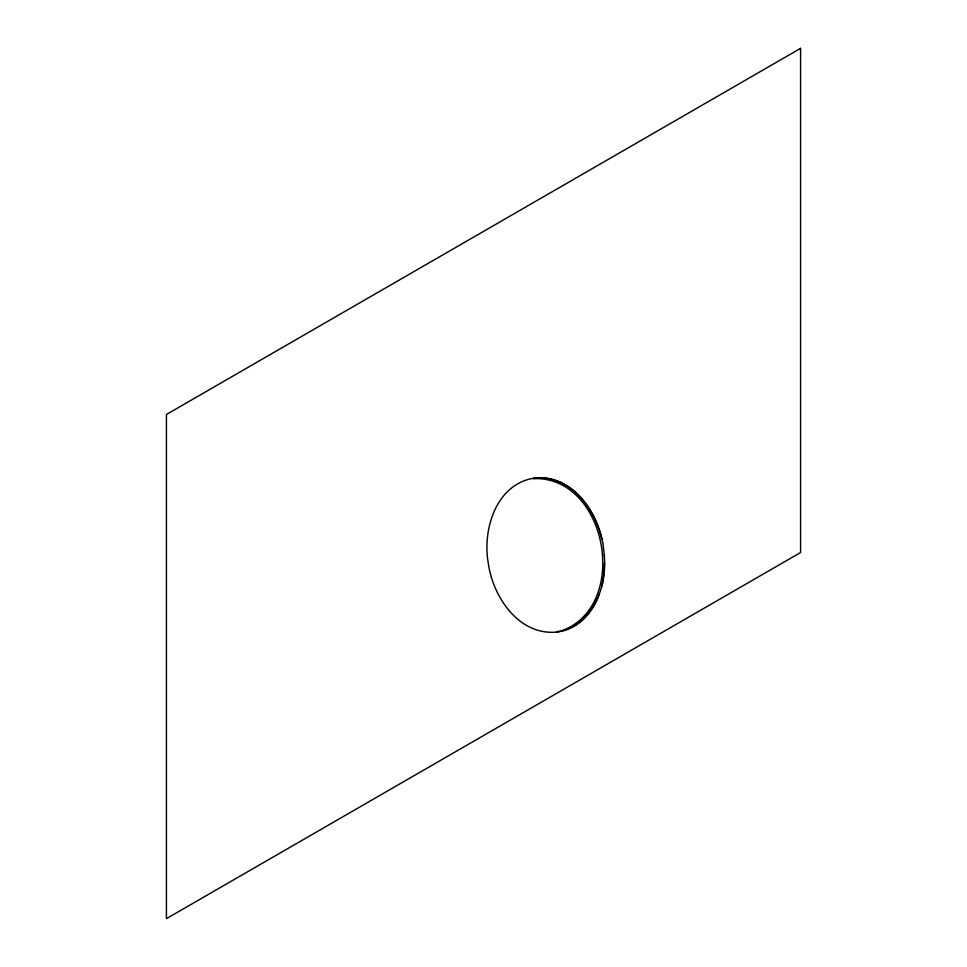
<?xml version="1.0" encoding="UTF-8"?>
<svg xmlns="http://www.w3.org/2000/svg" width="967" height="967" viewBox="0 0 967 967"><rect width="100%" height="100%" fill="white"/><g stroke="black" fill="none" stroke-linecap="round" stroke-linejoin="round"><path stroke-width="1.45" d="M604.52 563.265L603.311 579.112L601.704 586.655M599.371 593.653C592.94 612.522 577.226 629.71 556.521 631.765L558.43 631.439M562.371 630.544C630.339 604.883 607.071 475.776 533.264 478.629C551.311 475.268 569.297 484.636 581.034 497.92M581.965 499.057C591.864 510.479 598.295 524.585 601.812 539.211M603.468 547.165C599.044 512.993 571.932 473.02 533.325 478.266C495.866 484.805 482.388 529.783 488.226 562.903C492.711 596.615 518.687 635.657 556.69 632.08C592.118 627.547 607.445 586.824 604.242 555.227M603.335 547.177L604.375 555.239M800.579 48.35L166.421 414.48L166.421 918.65L800.579 552.52L800.579 48.35"/></g></svg>
